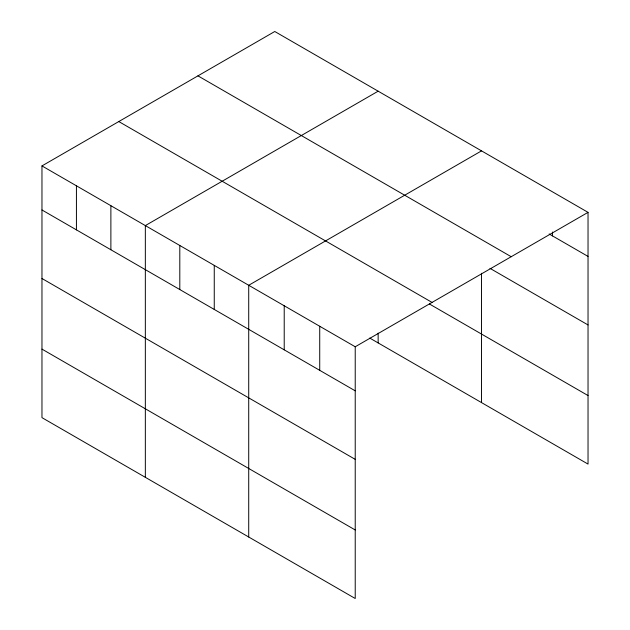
<?xml version="1.0" encoding="UTF-8"?>
<svg xmlns="http://www.w3.org/2000/svg" width="630" height="630" viewBox="0 0 630 630"><rect width="100%" height="100%" fill="white"/><g stroke="black" fill="none" stroke-linecap="round" stroke-linejoin="round"><path stroke-width="0.94" d="M41.966 165.911L355.225 346.768L355.225 598.5L41.966 417.643L41.966 165.911L274.774 31.5L588.034 212.357L588.034 464.09L369.747 338.066M378.15 91.185L145.341 225.595L145.341 477.327M481.525 150.869L248.716 285.28L248.716 537.012M355.225 346.768L588.034 212.357M549.147 233.966L588.034 256.418M197.946 75.852L511.206 256.717M489.983 268.341L588.034 324.946M118.794 121.559L432.054 302.416M429.416 303.983L588.034 395.553M41.966 209.971L355.225 390.828M41.966 278.499L355.225 459.357M41.966 349.114L355.225 529.972M552.534 232.005L552.534 235.919M481.525 273.262L481.525 402.594M378.15 333.12L378.15 342.917M319.725 326.269L319.725 370.33M284.217 305.77L284.217 349.831M214.255 265.38L214.255 309.44M179.802 245.487L179.802 289.548M110.88 205.703L110.88 249.756M76.427 185.803L76.427 229.863"/></g></svg>
